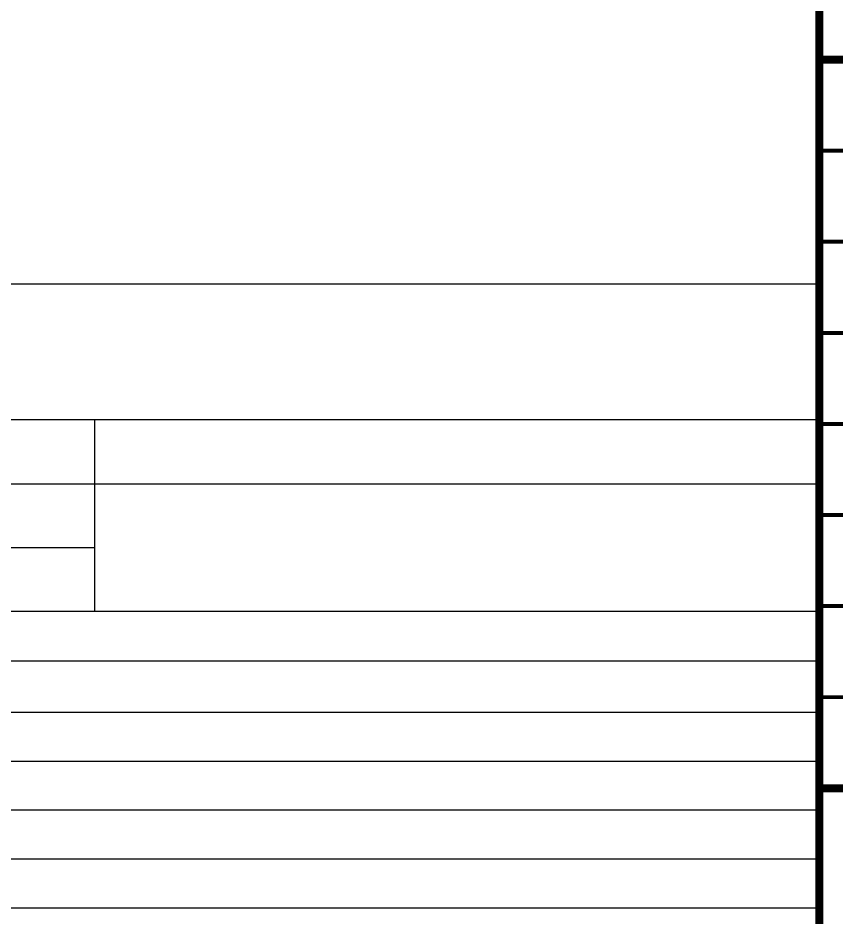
# Model space of a CAD drawing. Extents: x 1188826 to 1909461, y 608442 to 1651179.
# Drawn here: x 1850511 to 1857699, y 1016771 to 1024668 of the extents above; entities that cross this region are included whole.
import ezdxf

# ---------------------------------------------------------------- set-up
doc = ezdxf.new("R2010")
doc.units = 0
doc.header["$LTSCALE"] = 1000
doc.header["$MEASUREMENT"] = 0
doc.layers.add('PUB_TAB', color=7, linetype='Continuous')
doc.layers.add('图框', color=140, linetype='Continuous')
doc.layers.add('WALL', color=9, linetype='Continuous', lineweight=40)

# ---------------------------------------------------------------- blocks, each defined once
blk = doc.blocks.new('21414122312')
at = {"layer": '图框'}
for points, const_width in [([(0, 0), (0, 40000)], 70), ([(7000, 13200.3), (0, 13200.3)], 70), ([(0, 13200.3), (7000, 13200.3)], 70), ([(0, 12400.3), (7000, 12400.3)], 35), ([(0, 11600.3), (7000, 11600.3)], 35), ([(0, 10800.3), (7000, 10800.3)], 35), ([(0, 10000.3), (7000, 10000.3)], 35), ([(0, 9200.3), (7000, 9200.3)], 35), ([(0, 8400.3), (7000, 8400.3)], 35), ([(0, 7600.3), (7000, 7600.3)], 35), ([(0, 6800.3), (7000, 6800.3)], 70)]:
    blk.add_lwpolyline(points, dxfattribs=dict(at, const_width=const_width))
blk = doc.blocks.new('12412312312321312')
at = {"layer": 'PUB_TAB'}
for p, q in [((31061.7, 10035.2), (18564.9, 10035.2)), ((31061.7, 8355.2), (31061.7, 10035.2)), ((18564.9, 9475.2), (31061.7, 9475.2)), ((18564.9, 8355.2), (31061.7, 8355.2))]:
    blk.add_line(p, q, dxfattribs=at)
for points in [[(24695.3, 10035.2), (24695.3, 8355.2)], [(18564.9, 8915.2), (24695.3, 8915.2)]]:
    blk.add_lwpolyline(points, dxfattribs=at)
at = {"layer": '图框'}
for p, q in [((18564.9, 8355.2), (31061.7, 8355.2)), ((31061.7, 8355.2), (31061.7, 0)), ((19240.3, 7919.5), (31061.7, 7919.5)), ((31061.7, 7919.5), (31061.7, 0)), ((19240.3, 7469.4), (31061.7, 7469.4)), ((19240.3, 7039.5), (31061.7, 7039.5)), ((19240.3, 6609.5), (31061.7, 6609.5)), ((19240.3, 6179.5), (31061.7, 6179.5)), ((19240.3, 5749.6), (31061.7, 5749.6))]:
    blk.add_line(p, q, dxfattribs=at)
blk.add_lwpolyline([(31061.7, 11226.7), (0, 11226.7), (0, 0), (31061.7, 0)], close=True, dxfattribs=at)

msp = doc.modelspace()

# ---------------------------------------------------------------- block references
at = {"layer": 'WALL'}
for name, p in [('21414122312', (1857550.9, 1011102)), ('12412312312321312', (1826489.2, 1011102))]:
    msp.add_blockref(name, p, dxfattribs=at)

doc.saveas('drawing.dxf')
